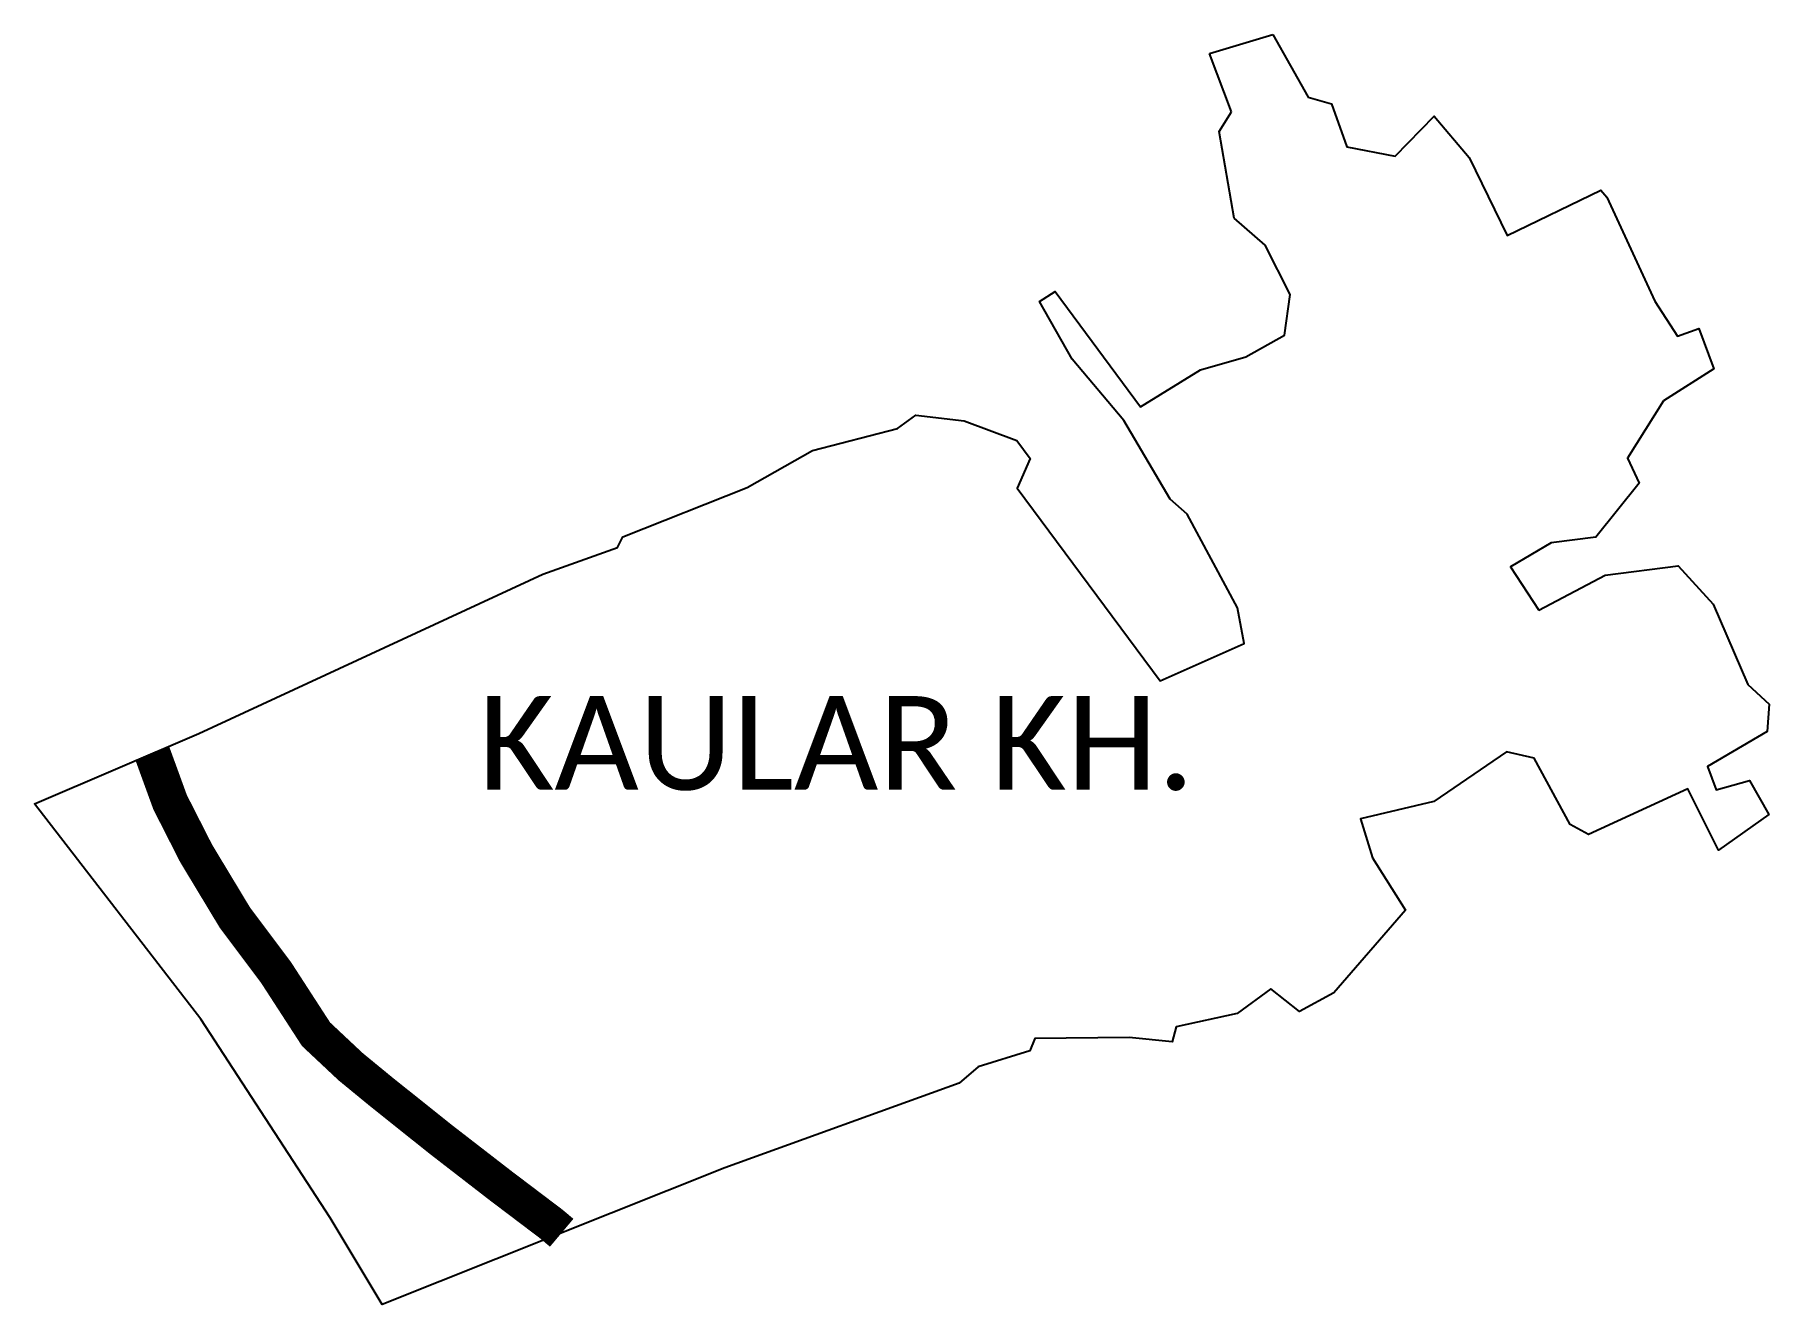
# Model space of a CAD drawing. Header units: metres. Extents: x 266216 to 268598, y 2140779 to 2142523.
import ezdxf

# ---------------------------------------------------------------- set-up
doc = ezdxf.new("R2010")
doc.units = ezdxf.units.M
for name, color, linetype in [('NATURALLY PROTECTED', 3, 'Continuous'), ('village', 3, 'Continuous'), ('VILLAGE NAME', 250, 'Continuous')]:
    doc.layers.add(name, color=color, linetype=linetype)
doc.styles.get("Standard").update_dxf_attribs({"font": 'simplex.shx'})

msp = doc.modelspace()

# ---------------------------------------------------------------- linework, layer by layer
at = {"color": 3, "flags": 128}
msp.add_lwpolyline([(267829.3, 2142497.7), (267916.2, 2142523.5)], dxfattribs=at)
at = {"layer": 'NATURALLY PROTECTED', "color": 116, "true_color": 0x136734, "const_width": 50, "flags": 128}
msp.add_lwpolyline([(266377.7, 2141536.1), (266402.1, 2141469.1), (266437.8, 2141398.9), (266491, 2141310.7), (266547.5, 2141235.3), (266602.5, 2141150.4), (266649.9, 2141105.9), (266691.3, 2141071.9), (266773.1, 2141006.5), (266856.6, 2140941.9), (266925.3, 2140889.9), (266939.8, 2140877.7)], dxfattribs=at)
at = {"layer": 'village', "flags": 128}
msp.add_lwpolyline([(267842.6, 2142390.6), (267859.4, 2142417.4)], dxfattribs=at)
at = {"layer": 'village', "color": 3}
for points in [[(267916.2, 2142523.5, 0), (267964.7, 2142437.6, 0), (267997.1, 2142428.3, 0), (268017.8, 2142369.3, 0), (268084.1, 2142356.8, 0), (268137.7, 2142411.6, 0), (268186, 2142354.7, 0), (268238.2, 2142247.7, 0), (268366.7, 2142309.7, 0), (268375.1, 2142300.4, 0), (268440.9, 2142157.3, 0), (268471.8, 2142109.3, 0), (268501.3, 2142119.9, 0), (268522.1, 2142064.6, 0), (268452.9, 2142020.4, 0), (268403.5, 2141941.6, 0), (268419.4, 2141907.4, 0), (268360, 2141833.1, 0), (268298.7, 2141825.6, 0), (268242.7, 2141792.6, 0), (268281.4, 2141732.9, 0)], [(267859.4, 2142417.4, 0), (267829.3, 2142497.7, 0)], [(268281.4, 2141732.9, 0), (268372.5, 2141781.2, 0), (268473, 2141793.9, 0), (268521, 2141741.4, 0), (268568.4, 2141630.8, 0), (268598.1, 2141604, 0), (268595, 2141566.3, 0), (268513.2, 2141518, 0), (268525, 2141486.1, 0), (268571, 2141498.8, 0), (268597.5, 2141452.2, 0), (268528.2, 2141403.4, 0), (268486.3, 2141487.7, 0), (268349.9, 2141425, 0), (268324.7, 2141438.7, 0), (268275.3, 2141529.5, 0), (268237.3, 2141538.2, 0), (268137.5, 2141470.3, 0), (268036.8, 2141446.4, 0), (268053.1, 2141392.8, 0), (268098.5, 2141320.8, 0), (267999.9, 2141207.1, 0), (267952.9, 2141181.8, 0), (267913.6, 2141212.6, 0), (267867.4, 2141179.1, 0), (267783.7, 2141160.4, 0), (267778.3, 2141139.9, 0), (267719.1, 2141145.8, 0), (267589.4, 2141144.6, 0), (267582.8, 2141127.4, 0), (267511.8, 2141105.7, 0), (267485.5, 2141083.2, 0), (267163.6, 2140966.9, 0), (266693.1, 2140779.4, 0), (266622.1, 2140898.2, 0), (266444.4, 2141171, 0), (266216.1, 2141466.7, 0), (266441.4, 2141563.5, 0), (266914.1, 2141782.5, 0), (267016.5, 2141819, 0), (267023.7, 2141833.9, 0), (267194.6, 2141901.3, 0), (267284.1, 2141952.1, 0), (267400.9, 2141982.7, 0), (267425.9, 2142000.7, 0), (267492.6, 2141993.2, 0), (267564.6, 2141966, 0), (267583.2, 2141941.4, 0), (267565.2, 2141900.7, 0), (267761.6, 2141635.8, 0), (267876.8, 2141687.2, 0), (267867.6, 2141736.2, 0), (267798.9, 2141864.9, 0), (267775.5, 2141885.2, 0), (267711.9, 2141993.3, 0), (267641, 2142077.6, 0), (267595.7, 2142157.1, 0), (267617.3, 2142170.6, 0), (267734.6, 2142012.2, 0), (267817.1, 2142063, 0), (267879.3, 2142081.1, 0), (267932.4, 2142110.7, 0), (267940.1, 2142166.4, 0), (267905.9, 2142234.4, 0), (267863, 2142271.4, 0), (267842.6, 2142390.6, 0)]]:
    msp.add_polyline3d(points, dxfattribs=at)

# ---------------------------------------------------------------- texts
at = {"layer": 'VILLAGE NAME', "insert": (266825.5, 2141614.9), "char_height": 128.647, "attachment_point": 1}
msp.add_mtext_dynamic_manual_height_columns('{\\fCalibri|b0|i0|c0|p34;KAULAR KH.}', width=1363.583, gutter_width=643.2, heights=[0], dxfattribs=at)

doc.saveas('drawing.dxf')
